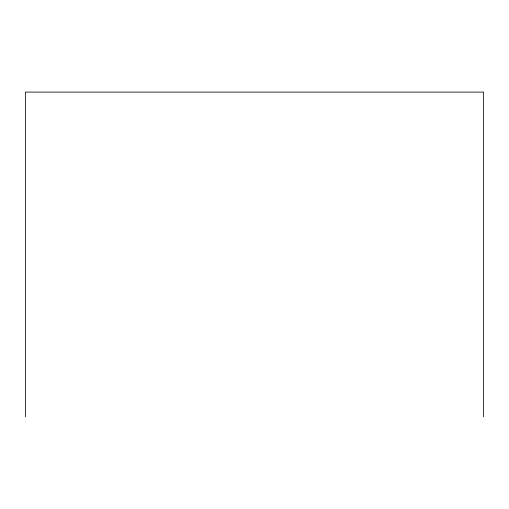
<?xml version="1.0" encoding="UTF-8"?>
<svg xmlns="http://www.w3.org/2000/svg" width="509" height="509" viewBox="0 0 509 509"><rect width="100%" height="100%" fill="white"/><g stroke="black" fill="none" stroke-linecap="round" stroke-linejoin="round"><path stroke-width="0.76" d="M483.55 416.903L483.55 92.097L25.45 92.097L25.45 416.903"/></g></svg>
